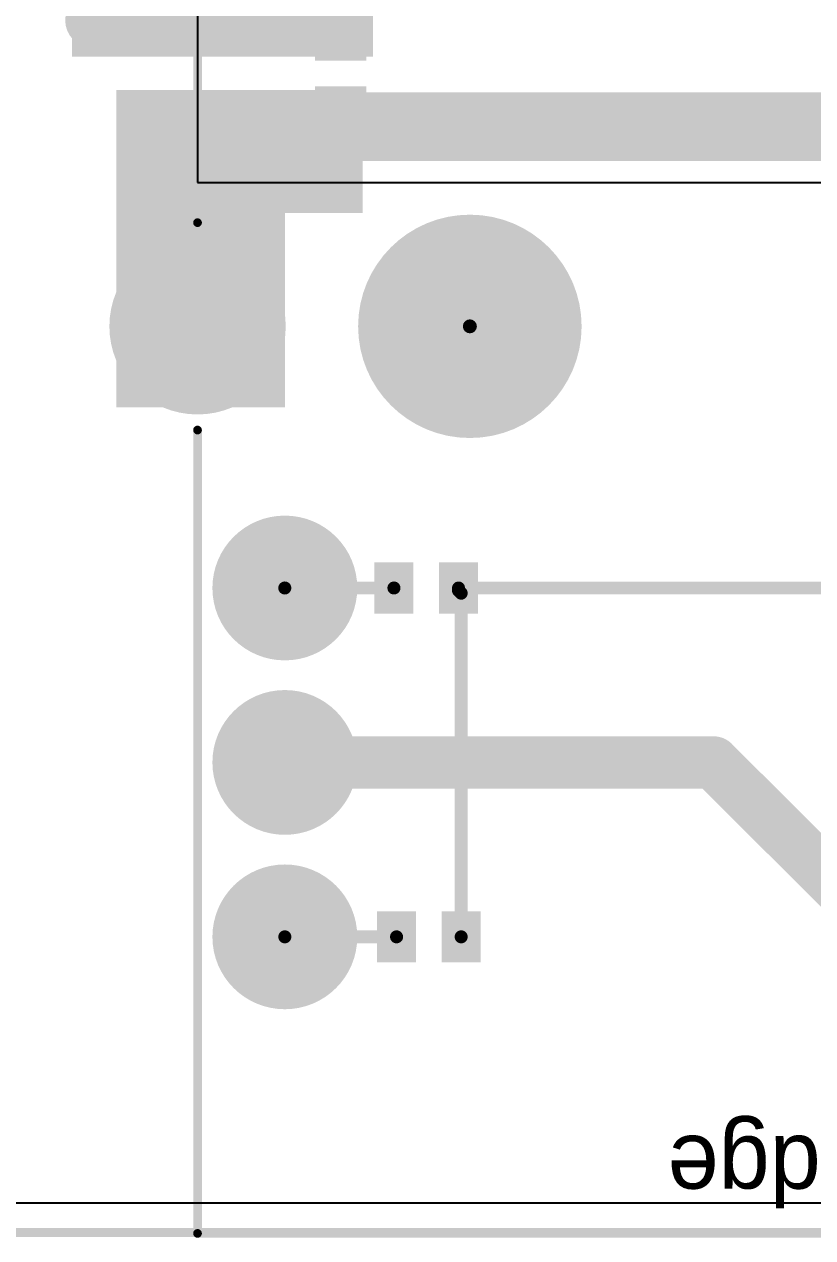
# Model space of a CAD drawing. Header units: millimetres. Extents: x 0 to 172, y 0 to 138.
# Drawn here: x 79.7 to 91.17, y -0.08 to 17.59 of the extents above; entities that cross this region are included whole.
import ezdxf

# ---------------------------------------------------------------- set-up
doc = ezdxf.new("R2010")
doc.units = ezdxf.units.MM
for name, color, linetype in [('BottomLayer', 5, 'Continuous'), ('BottomPaste', 16, 'Continuous'), ('BottomSolder', 6, 'Continuous'), ('Mechanical2', 216, 'Continuous'), ('MultiLayer', 9, 'Continuous'), ('PadHoleLayer', 156, 'Continuous'), ('TopLayer', 1, 'Continuous'), ('TopOverlay', 2, 'Continuous'), ('TopSolder', 216, 'Continuous'), ('ViaHoleLayer', 16, 'Continuous')]:
    doc.layers.add(name, color=color, linetype=linetype)

# ---------------------------------------------------------------- blocks, each defined once
blk = doc.blocks.new('R___0402_B_211')
at = {"layer": 'BottomLayer'}
for points in [[(-0.241, 0.318), (-0.241, -0.318), (-0.699, -0.318), (-0.699, 0.318)], [(0.699, 0.318), (0.699, -0.318), (0.241, -0.318), (0.241, 0.318)]]:
    blk.add_hatch(color=5, dxfattribs=at).paths.add_polyline_path(points)
at = {"layer": 'BottomPaste'}
for points in [[(-0.241, 0.318), (-0.241, -0.318), (-0.699, -0.318), (-0.699, 0.318)], [(0.699, 0.318), (0.699, -0.318), (0.241, -0.318), (0.241, 0.318)]]:
    blk.add_hatch(color=16, dxfattribs=at).paths.add_polyline_path(points)
at = {"layer": 'BottomSolder'}
for points in [[(-0.186, 0.373), (-0.186, -0.373), (-0.754, -0.373), (-0.754, 0.373)], [(0.754, 0.373), (0.754, -0.373), (0.186, -0.373), (0.186, 0.373)]]:
    blk.add_hatch(color=6, dxfattribs=at).paths.add_polyline_path(points)
blk = doc.blocks.new('R___0402_B_212')
at = {"layer": 'BottomLayer'}
for points in [[(-0.241, 0.317), (-0.241, -0.318), (-0.699, -0.318), (-0.699, 0.317)], [(0.699, 0.317), (0.699, -0.318), (0.241, -0.318), (0.241, 0.317)]]:
    blk.add_hatch(color=5, dxfattribs=at).paths.add_polyline_path(points)
at = {"layer": 'BottomPaste'}
for points in [[(-0.241, 0.317), (-0.241, -0.318), (-0.699, -0.318), (-0.699, 0.317)], [(0.699, 0.317), (0.699, -0.318), (0.241, -0.318), (0.241, 0.317)]]:
    blk.add_hatch(color=16, dxfattribs=at).paths.add_polyline_path(points)
at = {"layer": 'BottomSolder'}
for points in [[(-0.186, 0.373), (-0.186, -0.373), (-0.754, -0.373), (-0.754, 0.373)], [(0.754, 0.373), (0.754, -0.373), (0.186, -0.373), (0.186, 0.373)]]:
    blk.add_hatch(color=6, dxfattribs=at).paths.add_polyline_path(points)
blk = doc.blocks.new('R___0402_B_213')
at = {"layer": 'BottomLayer'}
for points in [[(-0.241, 0.317), (-0.241, -0.318), (-0.699, -0.318), (-0.699, 0.317)], [(0.699, 0.317), (0.699, -0.318), (0.241, -0.318), (0.241, 0.317)]]:
    blk.add_hatch(color=5, dxfattribs=at).paths.add_polyline_path(points)
at = {"layer": 'BottomPaste'}
for points in [[(-0.241, 0.317), (-0.241, -0.318), (-0.699, -0.318), (-0.699, 0.317)], [(0.699, 0.317), (0.699, -0.318), (0.241, -0.318), (0.241, 0.317)]]:
    blk.add_hatch(color=16, dxfattribs=at).paths.add_polyline_path(points)
at = {"layer": 'BottomSolder'}
for points in [[(-0.186, 0.373), (-0.186, -0.373), (-0.754, -0.373), (-0.754, 0.373)], [(0.754, 0.373), (0.754, -0.373), (0.186, -0.373), (0.186, 0.373)]]:
    blk.add_hatch(color=6, dxfattribs=at).paths.add_polyline_path(points)
blk = doc.blocks.new('A829_1J1T_KM_268')
at = {"layer": 'BottomLayer'}
h = blk.add_hatch(color=5, dxfattribs=at)
edge = h.paths.add_edge_path()
edge.add_arc((7.518, 9.017), 0.952, 0, 360)
h = blk.add_hatch(color=5, dxfattribs=at)
edge = h.paths.add_edge_path()
edge.add_arc((7.518, 6.477), 0.952, 0, 360)
h = blk.add_hatch(color=5, dxfattribs=at)
edge = h.paths.add_edge_path()
edge.add_arc((7.518, 3.937), 0.952, 0, 360)
h = blk.add_hatch(color=5, dxfattribs=at)
edge = h.paths.add_edge_path()
edge.add_arc((8.788, 0.127), 1.181, 0, 360)
at = {"layer": 'BottomSolder'}
h = blk.add_hatch(color=6, dxfattribs=at)
edge = h.paths.add_edge_path()
edge.add_arc((7.518, 9.017), 1.054, 0, 360)
h = blk.add_hatch(color=6, dxfattribs=at)
edge = h.paths.add_edge_path()
edge.add_arc((7.518, 6.477), 1.054, 0, 360)
h = blk.add_hatch(color=6, dxfattribs=at)
edge = h.paths.add_edge_path()
edge.add_arc((7.518, 3.937), 1.054, 0, 360)
h = blk.add_hatch(color=6, dxfattribs=at)
edge = h.paths.add_edge_path()
edge.add_arc((8.788, 0.127), 1.283, 0, 360)
h = blk.add_hatch(color=6, dxfattribs=at)
edge = h.paths.add_edge_path()
edge.add_arc((4.826, 0.127), 0.102, 0, 360)
at = {"layer": 'MultiLayer'}
h = blk.add_hatch(color=9, dxfattribs=at)
edge = h.paths.add_edge_path()
edge.add_arc((7.518, 9.017), 0.952, 0, 360)
h = blk.add_hatch(color=9, dxfattribs=at)
edge = h.paths.add_edge_path()
edge.add_arc((7.518, 6.477), 0.952, 0, 360)
h = blk.add_hatch(color=9, dxfattribs=at)
edge = h.paths.add_edge_path()
edge.add_arc((7.518, 3.937), 0.952, 0, 360)
h = blk.add_hatch(color=9, dxfattribs=at)
edge = h.paths.add_edge_path()
edge.add_arc((8.788, 0.127), 1.181, 0, 360)
at = {"layer": 'PadHoleLayer'}
h = blk.add_hatch(color=156, dxfattribs=at)
edge = h.paths.add_edge_path()
edge.add_arc((7.518, 9.017), 0.635, 0, 360)
h = blk.add_hatch(color=156, dxfattribs=at)
edge = h.paths.add_edge_path()
edge.add_arc((7.518, 6.477), 0.635, 0, 360)
h = blk.add_hatch(color=156, dxfattribs=at)
edge = h.paths.add_edge_path()
edge.add_arc((7.518, 3.937), 0.635, 0, 360)
h = blk.add_hatch(color=156, dxfattribs=at)
edge = h.paths.add_edge_path()
edge.add_arc((4.826, 0.127), 1.626, 0, 360)
h = blk.add_hatch(color=156, dxfattribs=at)
edge = h.paths.add_edge_path()
edge.add_arc((8.788, 0.127), 0.787, 0, 360)
at = {"layer": 'TopLayer'}
h = blk.add_hatch(color=1, dxfattribs=at)
edge = h.paths.add_edge_path()
edge.add_arc((7.518, 9.017), 0.952, 0, 360)
h = blk.add_hatch(color=1, dxfattribs=at)
edge = h.paths.add_edge_path()
edge.add_arc((7.518, 6.477), 0.952, 0, 360)
h = blk.add_hatch(color=1, dxfattribs=at)
edge = h.paths.add_edge_path()
edge.add_arc((7.518, 3.937), 0.952, 0, 360)
h = blk.add_hatch(color=1, dxfattribs=at)
edge = h.paths.add_edge_path()
edge.add_arc((8.788, 0.127), 1.181, 0, 360)
at = {"layer": 'TopSolder'}
h = blk.add_hatch(color=216, dxfattribs=at)
edge = h.paths.add_edge_path()
edge.add_arc((7.518, 9.017), 1.054, 0, 360)
h = blk.add_hatch(color=216, dxfattribs=at)
edge = h.paths.add_edge_path()
edge.add_arc((7.518, 6.477), 1.054, 0, 360)
h = blk.add_hatch(color=216, dxfattribs=at)
edge = h.paths.add_edge_path()
edge.add_arc((7.518, 3.937), 1.054, 0, 360)
h = blk.add_hatch(color=216, dxfattribs=at)
edge = h.paths.add_edge_path()
edge.add_arc((8.788, 0.127), 1.283, 0, 360)
h = blk.add_hatch(color=216, dxfattribs=at)
edge = h.paths.add_edge_path()
edge.add_arc((4.826, 0.127), 0.102, 0, 360)
at = {"layer": 'TopOverlay', "const_width": 0.127}
for points in [[(8.788, 13.335), (-8.788, 13.335)], [(8.788, 13.335), (8.788, 1.637)], [(8.788, -1.383), (8.788, -10.668)]]:
    blk.add_lwpolyline(points, dxfattribs=at)
at = {"layer": 'TopOverlay', "const_width": 0.0635}
for points in [[(8.757, 13.335, 1), (8.82, 13.335, 1)], [(8.757, 13.335, 1), (8.82, 13.335, 1)], [(8.757, 1.637, 1), (8.82, 1.637, 1)], [(8.757, -1.383, 1), (8.82, -1.383, 1)]]:
    blk.add_lwpolyline(points, format="xyb", close=True, dxfattribs=at)
at = {"layer": 'TopOverlay'}
blk.add_text('PCB Edge', height=1, dxfattribs=at).set_placement((-4.293, 11.916))
blk = doc.blocks.new('C___1206_B_397')
at = {"layer": 'BottomLayer'}
for points in [[(-2.032, 0.889), (-0.508, 0.889), (-0.508, -0.889), (-2.032, -0.889)], [(0.508, 0.889), (2.032, 0.889), (2.032, -0.889), (0.508, -0.889)]]:
    blk.add_hatch(color=5, dxfattribs=at).paths.add_polyline_path(points)
at = {"layer": 'BottomPaste'}
for points in [[(-2.032, 0.889), (-0.508, 0.889), (-0.508, -0.889), (-2.032, -0.889)], [(0.508, 0.889), (2.032, 0.889), (2.032, -0.889), (0.508, -0.889)]]:
    blk.add_hatch(color=16, dxfattribs=at).paths.add_polyline_path(points)
at = {"layer": 'BottomSolder'}
for points in [[(-2.1336, 0.9906), (-0.4064, 0.9906), (-0.4064, -0.9906), (-2.1336, -0.9906)], [(0.4064, 0.9906), (2.1336, 0.9906), (2.1336, -0.9906), (0.4064, -0.9906)]]:
    blk.add_hatch(color=6, dxfattribs=at).paths.add_polyline_path(points)

msp = doc.modelspace()

# ---------------------------------------------------------------- hatches: boundary and pattern name
at = {"layer": 'BottomLayer'}
for points in [[(80.393, 17.12), (84.772, 17.12), (84.772, 19.088), (80.393, 19.088)], [(81.039, 12.014), (83.49, 12.014), (83.49, 16.637), (81.039, 16.637)], [(81.356, 14.846), (84.62, 14.846), (84.62, 16.637), (81.356, 16.637)]]:
    msp.add_hatch(color=5, dxfattribs=at).paths.add_polyline_path(points)
h = msp.add_hatch(color=5, dxfattribs=at)
edge = h.paths.add_edge_path()
edge.add_arc((80.696, 17.653), 0.3, 0, 360)
at = {"layer": 'BottomSolder'}
h = msp.add_hatch(color=6, dxfattribs=at)
edge = h.paths.add_edge_path()
edge.add_arc((80.696, 17.653), 0.402, 0, 360)
at = {"layer": 'TopLayer'}
h = msp.add_hatch(color=1, dxfattribs=at)
edge = h.paths.add_edge_path()
edge.add_arc((80.696, 17.653), 0.3, 0, 360)
at = {"layer": 'TopSolder'}
h = msp.add_hatch(color=216, dxfattribs=at)
edge = h.paths.add_edge_path()
edge.add_arc((80.696, 17.653), 0.402, 0, 360)
at = {"layer": 'ViaHoleLayer'}
h = msp.add_hatch(color=16, dxfattribs=at)
edge = h.paths.add_edge_path()
edge.add_arc((80.696, 17.653), 0.15, 0, 360)

# ---------------------------------------------------------------- linework, layer by layer
at = {"layer": 'BottomLayer'}
msp.add_line((31.064, 0.432), (103.734, 0.432), dxfattribs=at)
for points, const_width in [([(82.988, 15.742), (83.349, 16.103)], 1), ([(83.349, 16.103), (96.889, 16.103)], 1), ([(82.245, 15.608), (82.379, 15.742)], 1), ([(83.49, 9.385), (85.077, 9.385)], 0.189), ([(86.017, 9.385), (102.359, 9.385)], 0.189), ([(86.017, 9.347), (86.017, 9.385)], 0.189), ([(86.017, 9.347), (86.055, 9.309)], 0.189), ([(86.055, 4.305), (86.055, 9.309)], 0.189), ([(83.49, 4.305), (85.115, 4.305)], 0.189)]:
    msp.add_lwpolyline(points, dxfattribs=dict(at, const_width=const_width))
for points, const_width in [([(83.099, 16.103, 1), (83.599, 16.103, 1)], 0.5), ([(83.099, 16.103, 1), (83.599, 16.103, 1)], 0.5), ([(81.995, 15.608, 1), (82.495, 15.608, 1)], 0.5), ([(82.129, 15.742, 1), (82.629, 15.742, 1)], 0.5), ([(82.738, 15.742, 1), (83.238, 15.742, 1)], 0.5), ([(83.442, 9.385, 1), (83.537, 9.385, 1)], 0.0946), ([(85.03, 9.385, 1), (85.125, 9.385, 1)], 0.0946), ([(85.97, 9.385, 1), (86.064, 9.385, 1)], 0.0946), ([(85.97, 9.385, 1), (86.064, 9.385, 1)], 0.0946), ([(85.97, 9.347, 1), (86.064, 9.347, 1)], 0.0946), ([(85.97, 9.347, 1), (86.064, 9.347, 1)], 0.0946), ([(86.008, 9.309, 1), (86.103, 9.309, 1)], 0.0946), ([(86.008, 9.309, 1), (86.103, 9.309, 1)], 0.0946), ([(83.442, 4.305, 1), (83.537, 4.305, 1)], 0.0946), ([(85.068, 4.305, 1), (85.163, 4.305, 1)], 0.0946), ([(86.008, 4.305, 1), (86.103, 4.305, 1)], 0.0946)]:
    msp.add_lwpolyline(points, format="xyb", close=True, dxfattribs=dict(at, const_width=const_width))
at = {"layer": 'Mechanical2', "const_width": 0.127}
msp.add_lwpolyline([(0, 0), (160, 0)], dxfattribs=at)
at = {"layer": 'TopLayer'}
for p, q in [((82.22, 25.908), (82.22, 15.291)), ((82.22, 15.291), (99.797, 15.291)), ((31.064, 0.432), (103.734, 0.432))]:
    msp.add_line(p, q, dxfattribs=at)
at = {"layer": 'TopLayer', "const_width": 0.762}
for points in [[(83.49, 6.845), (89.725, 6.845)], [(89.725, 6.845), (92.265, 4.305)]]:
    msp.add_lwpolyline(points, dxfattribs=at)
at = {"layer": 'TopLayer', "const_width": 0.381}
for points in [[(83.299, 6.845, 1), (83.68, 6.845, 1)], [(89.535, 6.845, 1), (89.916, 6.845, 1)], [(89.535, 6.845, 1), (89.916, 6.845, 1)]]:
    msp.add_lwpolyline(points, format="xyb", close=True, dxfattribs=at)

# ---------------------------------------------------------------- block references
for name, p, rotation in [('A829_1J1T_KM_268', (91.008, 13.322), 180), ('C___1206_B_397', (82.245, 16.878), 270), ('R___0402_B_211', (84.303, 16.878), 270)]:
    msp.add_blockref(name, p, dxfattribs=dict(rotation=rotation))
for name, p in [('R___0402_B_213', (85.547, 9.385)), ('R___0402_B_212', (85.585, 4.305))]:
    msp.add_blockref(name, p)

doc.saveas('drawing.dxf')
